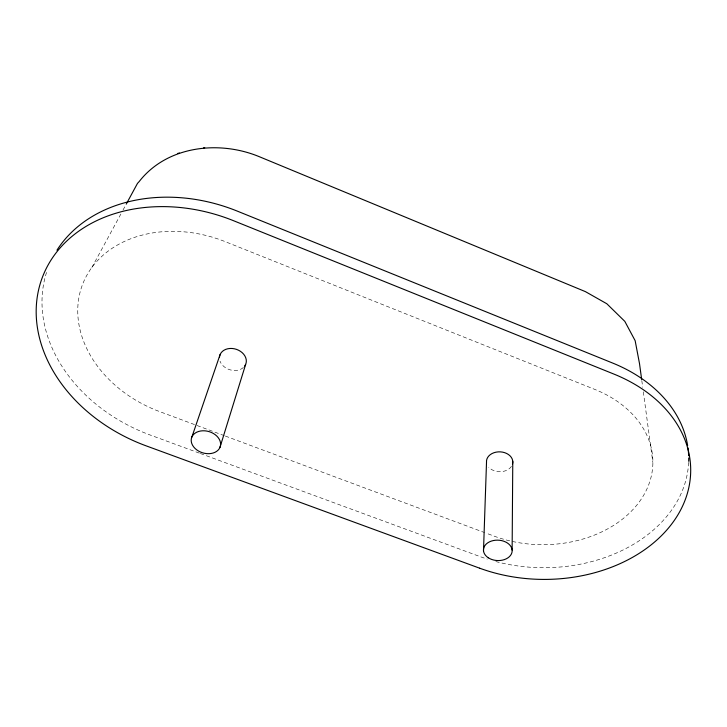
<?xml version="1.0" encoding="UTF-8"?>
<svg xmlns="http://www.w3.org/2000/svg" width="727" height="727" viewBox="0 0 727 727"><rect width="100%" height="100%" fill="white"/><g stroke="black" fill="none" stroke-linecap="round" stroke-linejoin="round"><path stroke-width="0.55" stroke-dasharray="3.63 2.73" d="M91.866 267.481L120.864 214.038M123.008 210.076L125.698 205.132M199.289 453.112L150.353 435.082A152.734 120.146 21 0 1 47.228 270.344M200.352 453.503L480.12 556.618A144.746 108.814 -0.1 0 0 487.326 559.09M224.298 435.664L159.486 411.537A115.92 91.084 21 0 1 82.633 284.248A115.92 91.084 21 0 1 225.361 241.709L594.686 389.363A109.877 82.514 -0.1 0 1 640.705 499.912A109.877 82.514 -0.1 0 1 494.151 536.135L485.645 532.973M225.361 436.064L484.591 532.582M641.796 380.557L642.713 387.3M643.322 391.798L652.882 462.608M243.409 367.498A13.704 10.723 17.8 0 1 230.395 369.916A13.704 10.723 17.8 0 1 220.027 361.192M511.435 466.38A13.168 9.942 2 0 1 488.762 467.225M688.623 462.39A144.746 108.814 -0.1 0 1 495.841 561.562"/><path stroke-width="1.09" d="M512.126 550.057L512.78 461.354M483.5 550.802L486.508 462.345A13.168 9.942 2 0 1 500.44 451.867A13.168 9.942 2 0 1 512.544 463.944M219.917 447.505A14.994 11.078 16.8 0 0 202.806 430.784A14.994 11.078 16.8 0 0 195.018 448.405A14.994 11.078 16.8 0 0 219.917 447.505L245.635 364.436M191.846 437.109L220.072 354.631M126.234 204.142L137.503 183.358L139.084 181.677C166.747 146.009 218.463 140.111 258.467 156.35L585.371 291.609L606.827 303.759L624.811 321.361L635.153 340.69L639.524 363.7L641.65 379.43M177.77 153.388L179.487 153.024M203.515 147.881L204.741 147.626M219.445 357.366A13.704 10.723 17.8 0 1 236.511 349.378A13.704 10.723 17.8 0 1 244.699 366.072M56.942 250.215A152.734 120.146 21 0 1 237.238 211.094L612.697 363.073A144.746 108.814 -0.1 0 1 687.651 445.642M687.978 447.887A144.746 108.814 -0.1 0 1 688.651 455.738M688.705 457.965A144.746 108.814 -0.1 0 1 688.669 461.291M479.693 568.205L146.191 445.869A154.597 120.782 20.8 0 1 42.648 276.623A154.597 120.782 20.8 0 1 233.531 220.708L613.842 374.051A146.427 109.25 0 0 1 674.42 520.25A146.427 109.25 0 0 1 479.693 568.205M488.326 557.791A14.358 10.196 2.8 0 0 511.881 552.72A14.358 10.196 2.8 0 0 493.224 540.579A14.358 10.196 2.8 0 0 488.326 557.791"/></g></svg>
